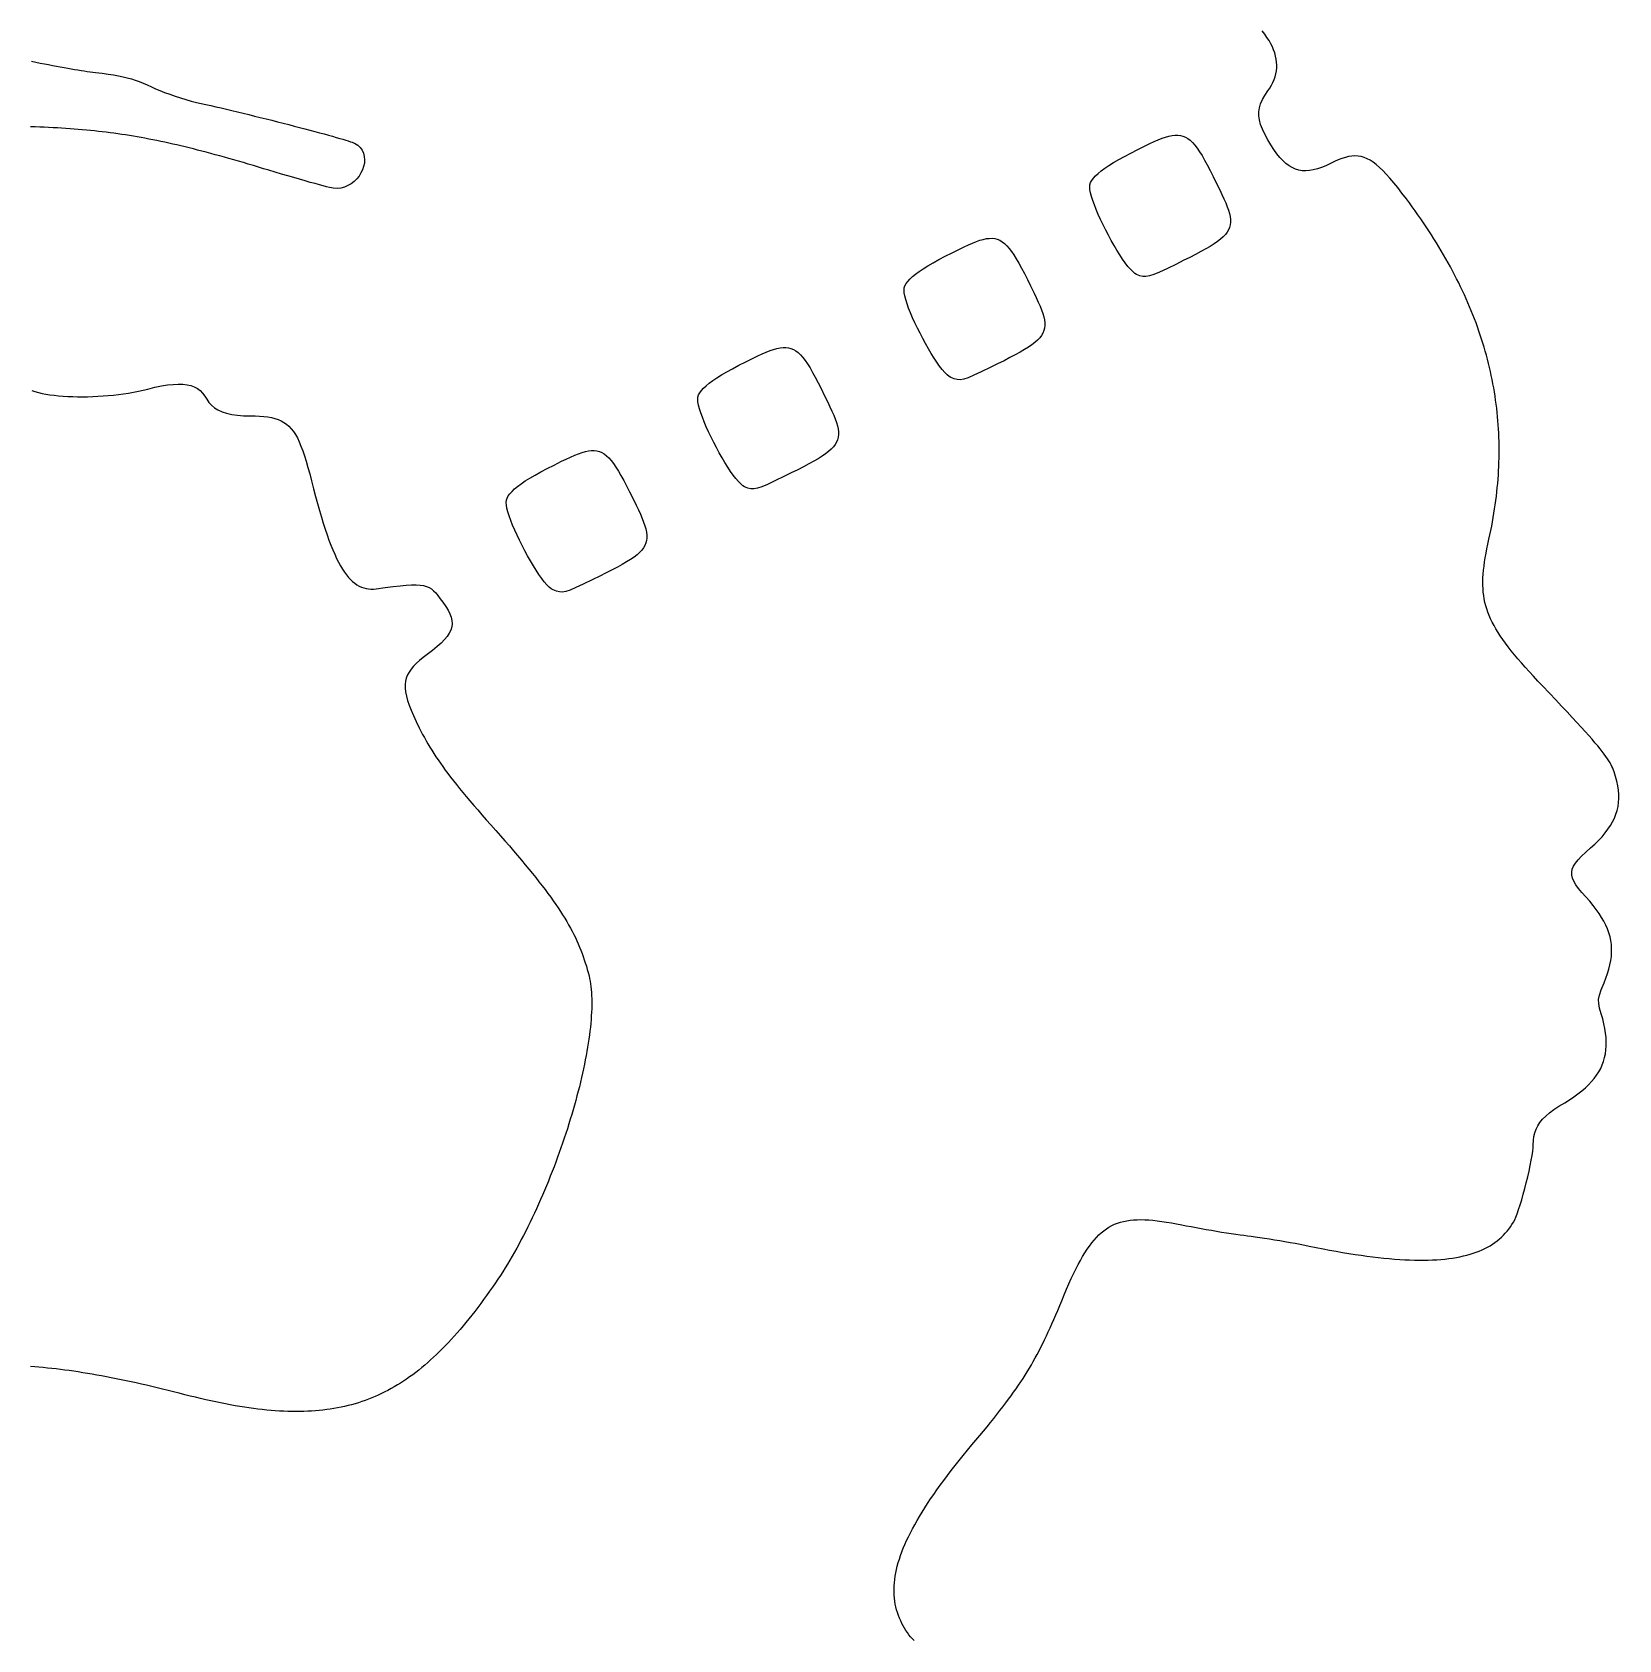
# Model space of a CAD drawing. Header units: millimetres. Extents: x 0 to 300, y 0 to 300.
# Drawn here: x 117 to 170.8, y 201.3 to 255.8 of the extents above; entities that cross this region are included whole.
import ezdxf

# ---------------------------------------------------------------- set-up
doc = ezdxf.new("R2010")
doc.units = ezdxf.units.MM
doc.layers.add('IC_DELIKLER', color=5, linetype='Continuous')

msp = doc.modelspace()

# ---------------------------------------------------------------- linework, layer by layer
at = {"layer": 'IC_DELIKLER'}
for points in [[(146.891, 201.266), (146.828, 201.329), (146.77, 201.394), (146.715, 201.461), (146.664, 201.531), (146.615, 201.604), (146.568, 201.68), (146.523, 201.759), (146.479, 201.843), (146.435, 201.933), (146.395, 202.025), (146.358, 202.117), (146.326, 202.211), (146.298, 202.306), (146.273, 202.403), (146.253, 202.501), (146.236, 202.6), (146.224, 202.7), (146.215, 202.802), (146.21, 202.905), (146.21, 203.01), (146.214, 203.116), (146.221, 203.224), (146.233, 203.333), (146.249, 203.444), (146.269, 203.557), (146.293, 203.672), (146.321, 203.788), (146.354, 203.906), (146.39, 204.026), (146.431, 204.147), (146.476, 204.271), (146.525, 204.396), (146.579, 204.524), (146.636, 204.653), (146.698, 204.785), (146.765, 204.918), (146.835, 205.054), (146.91, 205.192), (146.989, 205.332), (147.073, 205.474), (147.16, 205.619), (147.252, 205.765), (147.349, 205.915), (147.45, 206.066), (147.555, 206.22), (147.665, 206.376), (147.779, 206.535), (147.898, 206.697), (148.021, 206.861), (148.149, 207.027), (148.281, 207.196), (148.417, 207.368), (148.559, 207.543), (148.704, 207.72), (148.854, 207.9), (148.99, 208.062), (149.12, 208.218), (149.246, 208.37), (149.366, 208.517), (149.482, 208.66), (149.594, 208.799), (149.702, 208.934), (149.805, 209.066), (149.905, 209.195), (150, 209.321), (150.093, 209.445), (150.182, 209.566), (150.268, 209.686), (150.352, 209.804), (150.432, 209.921), (150.51, 210.037), (150.586, 210.152), (150.659, 210.267), (150.731, 210.382), (150.801, 210.497), (150.869, 210.613), (150.936, 210.73), (151.001, 210.847), (151.066, 210.967), (151.13, 211.088), (151.193, 211.211), (151.256, 211.336), (151.318, 211.464), (151.381, 211.595), (151.443, 211.73), (151.506, 211.868), (151.569, 212.01), (151.633, 212.156), (151.698, 212.306), (151.763, 212.461), (151.831, 212.622), (151.899, 212.787), (151.983, 212.989), (152.064, 213.181), (152.145, 213.364), (152.224, 213.539), (152.302, 213.705), (152.379, 213.863), (152.456, 214.013), (152.532, 214.155), (152.608, 214.289), (152.684, 214.415), (152.761, 214.534), (152.838, 214.645), (152.916, 214.749), (152.995, 214.846), (153.075, 214.936), (153.157, 215.019), (153.241, 215.095), (153.326, 215.164), (153.413, 215.227), (153.503, 215.284), (153.596, 215.335), (153.691, 215.38), (153.79, 215.419), (153.892, 215.452), (153.997, 215.48), (154.106, 215.502), (154.219, 215.519), (154.336, 215.53), (154.458, 215.537), (154.585, 215.539), (154.716, 215.536), (154.852, 215.529), (154.994, 215.517), (155.142, 215.502), (155.295, 215.481), (155.454, 215.457), (155.62, 215.43), (155.792, 215.398), (155.971, 215.363), (156.126, 215.332), (156.288, 215.301), (156.457, 215.269), (156.629, 215.238), (156.804, 215.207), (156.979, 215.177), (157.153, 215.148), (157.325, 215.119), (157.492, 215.093), (157.653, 215.068), (157.806, 215.046), (157.949, 215.025), (158.081, 215.008), (158.2, 214.993), (158.328, 214.977), (158.468, 214.958), (158.62, 214.937), (158.781, 214.913), (158.949, 214.887), (159.121, 214.859), (159.297, 214.83), (159.473, 214.799), (159.649, 214.768), (159.821, 214.737), (159.989, 214.705), (160.149, 214.674), (160.3, 214.644), (160.535, 214.596), (160.765, 214.55), (160.99, 214.508), (161.212, 214.467), (161.429, 214.43), (161.641, 214.394), (161.85, 214.361), (162.054, 214.331), (162.254, 214.303), (162.449, 214.278), (162.641, 214.255), (162.828, 214.235), (163.012, 214.217), (163.191, 214.202), (163.366, 214.189), (163.537, 214.179), (163.704, 214.172), (163.868, 214.167), (164.027, 214.164), (164.182, 214.164), (164.334, 214.167), (164.481, 214.172), (164.625, 214.18), (164.765, 214.19), (164.901, 214.203), (165.034, 214.219), (165.163, 214.237), (165.288, 214.257), (165.41, 214.28), (165.528, 214.306), (165.642, 214.335), (165.753, 214.366), (165.86, 214.399), (165.964, 214.435), (166.064, 214.474), (166.161, 214.516), (166.254, 214.56), (166.345, 214.606), (166.431, 214.656), (166.515, 214.708), (166.595, 214.762), (166.672, 214.819), (166.745, 214.879), (166.816, 214.942), (166.883, 215.007), (166.947, 215.075), (167.008, 215.145), (167.066, 215.218), (167.121, 215.294), (167.173, 215.372), (167.222, 215.453), (167.268, 215.537), (167.309, 215.625), (167.354, 215.741), (167.402, 215.88), (167.453, 216.038), (167.505, 216.212), (167.558, 216.398), (167.61, 216.593), (167.66, 216.791), (167.709, 216.99), (167.754, 217.186), (167.794, 217.374), (167.83, 217.551), (167.859, 217.713), (167.881, 217.857), (167.895, 217.978), (167.9, 218.073), (167.905, 218.221), (167.922, 218.359), (167.951, 218.488), (167.993, 218.609), (168.05, 218.725), (168.124, 218.836), (168.214, 218.945), (168.323, 219.053), (168.451, 219.161), (168.6, 219.272), (168.771, 219.386), (168.965, 219.506), (169.125, 219.605), (169.275, 219.704), (169.415, 219.805), (169.545, 219.906), (169.665, 220.009), (169.775, 220.114), (169.876, 220.22), (169.968, 220.328), (170.049, 220.439), (170.122, 220.552), (170.185, 220.668), (170.239, 220.786), (170.284, 220.908), (170.32, 221.033), (170.347, 221.162), (170.365, 221.295), (170.374, 221.432), (170.375, 221.573), (170.367, 221.718), (170.351, 221.868), (170.326, 222.024), (170.294, 222.184), (170.253, 222.35), (170.204, 222.522), (170.148, 222.716), (170.118, 222.87), (170.116, 223.009), (170.145, 223.156), (170.206, 223.335), (170.302, 223.572), (170.365, 223.73), (170.419, 223.885), (170.465, 224.035), (170.501, 224.181), (170.529, 224.324), (170.547, 224.464), (170.557, 224.602), (170.557, 224.738), (170.548, 224.871), (170.53, 225.004), (170.502, 225.135), (170.465, 225.266), (170.418, 225.397), (170.361, 225.528), (170.294, 225.659), (170.218, 225.792), (170.132, 225.926), (170.036, 226.061), (169.929, 226.199), (169.813, 226.34), (169.686, 226.483), (169.55, 226.635), (169.437, 226.773), (169.345, 226.898), (169.276, 227.014), (169.228, 227.122), (169.203, 227.225), (169.201, 227.325), (169.222, 227.425), (169.266, 227.527), (169.333, 227.633), (169.424, 227.745), (169.539, 227.867), (169.678, 227.999), (169.841, 228.146), (169.983, 228.274), (170.112, 228.402), (170.231, 228.528), (170.338, 228.654), (170.433, 228.78), (170.517, 228.906), (170.591, 229.032), (170.653, 229.16), (170.704, 229.288), (170.744, 229.418), (170.774, 229.551), (170.793, 229.686), (170.802, 229.823), (170.8, 229.964), (170.789, 230.108), (170.767, 230.257), (170.735, 230.409), (170.693, 230.567), (170.642, 230.729), (170.62, 230.788), (170.597, 230.847), (170.569, 230.907), (170.539, 230.969), (170.503, 231.033), (170.463, 231.1), (170.417, 231.171), (170.365, 231.247), (170.306, 231.328), (170.24, 231.414), (170.166, 231.507), (170.084, 231.608), (169.992, 231.716), (169.891, 231.833), (169.779, 231.96), (169.657, 232.097), (169.523, 232.244), (169.377, 232.403), (169.219, 232.575), (169.047, 232.759), (168.861, 232.957), (168.662, 233.169), (168.447, 233.396), (168.216, 233.64), (168.058, 233.807), (167.908, 233.968), (167.765, 234.124), (167.628, 234.275), (167.499, 234.421), (167.377, 234.563), (167.261, 234.7), (167.152, 234.834), (167.05, 234.964), (166.954, 235.091), (166.864, 235.215), (166.78, 235.336), (166.703, 235.455), (166.631, 235.572), (166.566, 235.687), (166.505, 235.802), (166.451, 235.915), (166.402, 236.027), (166.358, 236.139), (166.32, 236.251), (166.287, 236.363), (166.259, 236.476), (166.235, 236.59), (166.217, 236.705), (166.203, 236.821), (166.193, 236.939), (166.189, 237.06), (166.188, 237.183), (166.192, 237.308), (166.199, 237.437), (166.211, 237.569), (166.227, 237.705), (166.246, 237.845), (166.269, 237.99), (166.295, 238.139), (166.325, 238.293), (166.358, 238.452), (166.394, 238.617), (166.427, 238.764), (166.458, 238.912), (166.487, 239.058), (166.514, 239.205), (166.54, 239.351), (166.565, 239.497), (166.588, 239.642), (166.609, 239.788), (166.629, 239.933), (166.647, 240.077), (166.664, 240.222), (166.678, 240.366), (166.692, 240.509), (166.704, 240.653), (166.714, 240.796), (166.722, 240.939), (166.729, 241.082), (166.734, 241.225), (166.738, 241.367), (166.74, 241.509), (166.741, 241.651), (166.74, 241.792), (166.737, 241.934), (166.733, 242.075), (166.727, 242.216), (166.719, 242.356), (166.71, 242.497), (166.699, 242.637), (166.687, 242.777), (166.673, 242.917), (166.657, 243.057), (166.64, 243.196), (166.621, 243.335), (166.601, 243.474), (166.579, 243.613), (166.555, 243.752), (166.53, 243.891), (166.503, 244.029), (166.474, 244.167), (166.444, 244.305), (166.412, 244.443), (166.379, 244.581), (166.344, 244.719), (166.307, 244.856), (166.269, 244.994), (166.229, 245.131), (166.187, 245.268), (166.144, 245.405), (166.099, 245.542), (166.053, 245.679), (166.005, 245.815), (165.955, 245.952), (165.903, 246.088), (165.85, 246.225), (165.796, 246.361), (165.739, 246.497), (165.681, 246.633), (165.622, 246.77), (165.56, 246.906), (165.497, 247.041), (165.433, 247.177), (165.367, 247.313), (165.299, 247.449), (165.229, 247.585), (165.158, 247.72), (165.085, 247.856), (165.011, 247.991), (164.934, 248.127), (164.857, 248.263), (164.777, 248.398), (164.696, 248.534), (164.613, 248.669), (164.529, 248.804), (164.443, 248.94), (164.355, 249.075), (164.265, 249.211), (164.174, 249.346), (164.082, 249.482), (163.987, 249.617), (163.891, 249.753), (163.793, 249.888), (163.694, 250.024), (163.593, 250.16), (163.441, 250.359), (163.298, 250.542), (163.162, 250.71), (163.033, 250.862), (162.91, 250.998), (162.793, 251.121), (162.68, 251.229), (162.571, 251.322), (162.464, 251.403), (162.36, 251.469), (162.258, 251.523), (162.157, 251.565), (162.055, 251.593), (161.953, 251.611), (161.849, 251.616), (161.743, 251.61), (161.634, 251.594), (161.522, 251.567), (161.405, 251.529), (161.283, 251.482), (161.155, 251.426), (161.02, 251.36), (160.863, 251.285), (160.714, 251.224), (160.572, 251.175), (160.435, 251.14), (160.305, 251.118), (160.179, 251.111), (160.058, 251.117), (159.942, 251.137), (159.829, 251.172), (159.719, 251.221), (159.612, 251.285), (159.507, 251.364), (159.404, 251.458), (159.301, 251.567), (159.2, 251.691), (159.099, 251.832), (158.997, 251.988), (158.894, 252.16), (158.791, 252.35), (158.708, 252.524), (158.646, 252.685), (158.605, 252.836), (158.584, 252.979), (158.583, 253.116), (158.604, 253.252), (158.644, 253.387), (158.706, 253.526), (158.788, 253.67), (158.891, 253.822), (158.955, 253.918), (159.012, 254.014), (159.062, 254.11), (159.103, 254.207), (159.137, 254.305), (159.163, 254.403), (159.182, 254.502), (159.192, 254.601), (159.195, 254.701), (159.19, 254.802), (159.177, 254.903), (159.156, 255.006), (159.127, 255.109), (159.09, 255.213), (159.045, 255.318), (158.993, 255.424), (158.932, 255.531), (158.863, 255.639), (158.786, 255.749), (158.701, 255.859)], [(116.947, 254.828), (117.095, 254.798), (117.24, 254.769), (117.382, 254.741), (117.521, 254.714), (117.658, 254.687), (117.791, 254.662), (117.922, 254.638), (118.049, 254.615), (118.173, 254.593), (118.293, 254.572), (118.409, 254.552), (118.522, 254.534), (118.631, 254.517), (118.736, 254.5), (118.837, 254.486), (118.934, 254.472), (119.026, 254.46), (119.114, 254.449), (119.341, 254.421), (119.545, 254.394), (119.729, 254.366), (119.897, 254.336), (120.052, 254.305), (120.196, 254.27), (120.333, 254.232), (120.466, 254.189), (120.598, 254.141), (120.731, 254.087), (120.87, 254.025), (121.017, 253.956), (121.149, 253.896), (121.298, 253.834), (121.462, 253.77), (121.636, 253.707), (121.817, 253.645), (122.001, 253.585), (122.186, 253.529), (122.367, 253.478), (122.54, 253.433), (122.703, 253.395), (122.862, 253.36), (123.027, 253.323), (123.199, 253.284), (123.376, 253.243), (123.557, 253.201), (123.743, 253.157), (123.931, 253.112), (124.123, 253.066), (124.316, 253.019), (124.511, 252.971), (124.707, 252.923), (124.903, 252.875), (125.098, 252.826), (125.292, 252.777), (125.484, 252.728), (125.673, 252.68), (125.859, 252.631), (126.042, 252.584), (126.22, 252.537), (126.393, 252.492), (126.56, 252.447), (126.72, 252.404), (126.874, 252.362), (127.019, 252.322), (127.157, 252.283), (127.285, 252.247), (127.403, 252.213), (127.512, 252.181), (127.609, 252.151), (127.694, 252.124), (127.767, 252.1), (127.827, 252.079), (127.874, 252.061), (127.906, 252.047), (128.013, 251.979), (128.099, 251.898), (128.164, 251.807), (128.21, 251.707), (128.236, 251.601), (128.245, 251.49), (128.238, 251.376), (128.214, 251.262), (128.175, 251.149), (128.123, 251.039), (128.057, 250.935), (127.979, 250.837), (127.89, 250.749), (127.791, 250.672), (127.683, 250.609), (127.566, 250.56), (127.442, 250.528), (127.312, 250.516), (127.176, 250.524), (127.125, 250.533), (127.052, 250.549), (126.958, 250.572), (126.844, 250.602), (126.712, 250.636), (126.565, 250.677), (126.402, 250.721), (126.227, 250.771), (126.041, 250.824), (125.845, 250.88), (125.641, 250.94), (125.431, 251.002), (125.217, 251.066), (125, 251.131), (124.821, 251.185), (124.645, 251.238), (124.472, 251.29), (124.302, 251.34), (124.134, 251.389), (123.969, 251.437), (123.807, 251.484), (123.646, 251.529), (123.488, 251.574), (123.333, 251.617), (123.179, 251.659), (123.027, 251.7), (122.877, 251.74), (122.729, 251.779), (122.583, 251.817), (122.439, 251.853), (122.296, 251.889), (122.154, 251.924), (122.014, 251.957), (121.875, 251.99), (121.737, 252.021), (121.6, 252.052), (121.464, 252.082), (121.329, 252.11), (121.195, 252.138), (121.061, 252.165), (120.928, 252.191), (120.796, 252.216), (120.664, 252.24), (120.532, 252.263), (120.401, 252.286), (120.27, 252.307), (120.138, 252.328), (120.007, 252.348), (119.876, 252.367), (119.744, 252.385), (119.612, 252.403), (119.479, 252.42), (119.346, 252.436), (119.213, 252.451), (119.079, 252.465), (118.943, 252.479), (118.807, 252.492), (118.67, 252.505), (118.532, 252.517), (118.393, 252.528), (118.252, 252.538), (118.111, 252.548), (117.967, 252.558), (117.822, 252.566), (117.676, 252.574), (117.527, 252.582), (117.377, 252.589), (117.225, 252.595), (117.071, 252.601), (116.915, 252.607)], [(116.953, 243.659), (117.061, 243.624), (117.178, 243.593), (117.303, 243.564), (117.434, 243.539), (117.572, 243.517), (117.716, 243.498), (117.866, 243.482), (118.021, 243.469), (118.18, 243.459), (118.343, 243.452), (118.509, 243.449), (118.678, 243.448), (118.849, 243.45), (119.023, 243.455), (119.197, 243.464), (119.372, 243.475), (119.548, 243.489), (119.723, 243.507), (119.897, 243.527), (120.07, 243.55), (120.24, 243.576), (120.409, 243.606), (120.574, 243.638), (120.736, 243.673), (120.894, 243.711), (121.135, 243.769), (121.358, 243.814), (121.563, 243.848), (121.751, 243.869), (121.922, 243.877), (122.079, 243.873), (122.222, 243.856), (122.351, 243.826), (122.467, 243.782), (122.572, 243.726), (122.666, 243.656), (122.751, 243.572), (122.826, 243.474), (122.893, 243.363), (122.962, 243.256), (123.048, 243.16), (123.152, 243.075), (123.272, 243.002), (123.411, 242.94), (123.566, 242.89), (123.739, 242.85), (123.93, 242.822), (124.139, 242.805), (124.365, 242.8), (124.531, 242.798), (124.686, 242.792), (124.83, 242.781), (124.964, 242.765), (125.089, 242.743), (125.206, 242.714), (125.315, 242.678), (125.416, 242.634), (125.51, 242.581), (125.598, 242.52), (125.681, 242.448), (125.758, 242.366), (125.831, 242.273), (125.9, 242.168), (125.965, 242.051), (126.029, 241.921), (126.089, 241.778), (126.149, 241.62), (126.208, 241.447), (126.266, 241.259), (126.324, 241.055), (126.384, 240.834), (126.445, 240.596), (126.513, 240.328), (126.58, 240.071), (126.647, 239.826), (126.713, 239.592), (126.779, 239.37), (126.844, 239.158), (126.909, 238.957), (126.973, 238.766), (127.038, 238.586), (127.103, 238.417), (127.167, 238.257), (127.232, 238.107), (127.298, 237.967), (127.363, 237.837), (127.429, 237.716), (127.496, 237.605), (127.564, 237.503), (127.632, 237.409), (127.701, 237.324), (127.771, 237.248), (127.842, 237.181), (127.915, 237.122), (127.988, 237.071), (128.063, 237.027), (128.14, 236.992), (128.218, 236.964), (128.298, 236.944), (128.379, 236.931), (128.463, 236.926), (128.548, 236.927), (128.636, 236.935), (128.945, 236.975), (129.217, 237.008), (129.455, 237.035), (129.662, 237.055), (129.841, 237.066), (129.995, 237.069), (130.128, 237.063), (130.244, 237.046), (130.344, 237.019), (130.433, 236.981), (130.513, 236.931), (130.589, 236.868), (130.662, 236.793), (130.737, 236.703), (130.816, 236.599), (130.903, 236.48), (131, 236.34), (131.079, 236.209), (131.141, 236.085), (131.185, 235.968), (131.21, 235.856), (131.217, 235.747), (131.205, 235.64), (131.173, 235.535), (131.121, 235.429), (131.049, 235.321), (130.956, 235.211), (130.842, 235.096), (130.707, 234.976), (130.55, 234.848), (130.37, 234.712), (130.231, 234.607), (130.108, 234.506), (129.998, 234.407), (129.903, 234.309), (129.822, 234.212), (129.754, 234.113), (129.701, 234.012), (129.662, 233.908), (129.636, 233.799), (129.624, 233.685), (129.625, 233.565), (129.64, 233.436), (129.667, 233.298), (129.708, 233.151), (129.762, 232.992), (129.828, 232.821), (129.907, 232.636), (129.999, 232.437), (130.103, 232.222), (130.16, 232.11), (130.217, 231.999), (130.275, 231.89), (130.335, 231.781), (130.397, 231.674), (130.46, 231.566), (130.526, 231.458), (130.594, 231.35), (130.665, 231.24), (130.739, 231.13), (130.817, 231.018), (130.897, 230.905), (130.982, 230.789), (131.07, 230.67), (131.163, 230.549), (131.26, 230.424), (131.362, 230.296), (131.468, 230.164), (131.58, 230.028), (131.698, 229.887), (131.821, 229.742), (131.951, 229.591), (132.086, 229.434), (132.228, 229.272), (132.377, 229.103), (132.532, 228.928), (132.697, 228.742), (132.856, 228.562), (133.009, 228.387), (133.158, 228.216), (133.301, 228.05), (133.438, 227.889), (133.571, 227.731), (133.699, 227.578), (133.822, 227.428), (133.941, 227.283), (134.055, 227.141), (134.164, 227.002), (134.269, 226.866), (134.37, 226.734), (134.467, 226.604), (134.56, 226.477), (134.648, 226.353), (134.733, 226.231), (134.814, 226.111), (134.892, 225.993), (134.966, 225.877), (135.037, 225.763), (135.105, 225.65), (135.169, 225.539), (135.231, 225.428), (135.289, 225.319), (135.345, 225.211), (135.398, 225.103), (135.448, 224.996), (135.496, 224.89), (135.541, 224.783), (135.584, 224.676), (135.625, 224.57), (135.664, 224.463), (135.701, 224.355), (135.736, 224.247), (135.77, 224.138), (135.802, 224.028), (135.832, 223.917), (135.861, 223.804), (135.88, 223.72), (135.898, 223.632), (135.912, 223.54), (135.925, 223.445), (135.935, 223.347), (135.943, 223.245), (135.949, 223.14), (135.952, 223.032), (135.954, 222.921), (135.953, 222.808), (135.951, 222.691), (135.946, 222.571), (135.939, 222.449), (135.93, 222.325), (135.919, 222.197), (135.906, 222.068), (135.891, 221.936), (135.874, 221.802), (135.856, 221.665), (135.835, 221.527), (135.813, 221.387), (135.789, 221.245), (135.763, 221.101), (135.735, 220.955), (135.706, 220.808), (135.675, 220.659), (135.642, 220.508), (135.607, 220.357), (135.571, 220.204), (135.534, 220.049), (135.494, 219.894), (135.453, 219.738), (135.411, 219.581), (135.367, 219.423), (135.322, 219.264), (135.275, 219.104), (135.227, 218.944), (135.177, 218.784), (135.127, 218.623), (135.074, 218.461), (135.021, 218.3), (134.966, 218.138), (134.91, 217.976), (134.852, 217.814), (134.794, 217.653), (134.734, 217.491), (134.673, 217.33), (134.611, 217.169), (134.548, 217.009), (134.484, 216.849), (134.419, 216.69), (134.352, 216.531), (134.285, 216.374), (134.217, 216.217), (134.148, 216.061), (134.078, 215.906), (134.007, 215.753), (133.935, 215.6), (133.862, 215.449), (133.789, 215.299), (133.715, 215.151), (133.64, 215.005), (133.564, 214.86), (133.487, 214.717), (133.41, 214.575), (133.333, 214.436), (133.254, 214.298), (133.175, 214.163), (133.096, 214.03), (133.016, 213.899), (132.935, 213.771), (132.854, 213.644), (132.772, 213.521), (132.69, 213.4), (132.588, 213.253), (132.487, 213.109), (132.386, 212.967), (132.285, 212.829), (132.185, 212.693), (132.084, 212.559), (131.984, 212.428), (131.884, 212.3), (131.785, 212.175), (131.685, 212.052), (131.586, 211.932), (131.486, 211.814), (131.387, 211.699), (131.287, 211.587), (131.188, 211.477), (131.088, 211.37), (130.989, 211.266), (130.889, 211.163), (130.789, 211.064), (130.689, 210.967), (130.589, 210.872), (130.488, 210.78), (130.388, 210.691), (130.286, 210.604), (130.185, 210.519), (130.083, 210.437), (129.981, 210.358), (129.878, 210.28), (129.775, 210.206), (129.672, 210.133), (129.568, 210.063), (129.463, 209.996), (129.358, 209.931), (129.252, 209.868), (129.145, 209.808), (129.038, 209.749), (128.93, 209.694), (128.822, 209.64), (128.712, 209.589), (128.602, 209.541), (128.491, 209.494), (128.379, 209.45), (128.267, 209.408), (128.153, 209.368), (128.038, 209.331), (127.923, 209.296), (127.806, 209.263), (127.689, 209.232), (127.57, 209.204), (127.45, 209.177), (127.329, 209.153), (127.207, 209.131), (127.084, 209.112), (126.96, 209.094), (126.834, 209.078), (126.707, 209.065), (126.579, 209.054), (126.449, 209.045), (126.318, 209.038), (126.186, 209.033), (126.052, 209.03), (125.916, 209.029), (125.78, 209.031), (125.641, 209.034), (125.501, 209.039), (125.36, 209.047), (125.217, 209.056), (125.072, 209.067), (124.926, 209.081), (124.777, 209.096), (124.628, 209.114), (124.476, 209.133), (124.322, 209.154), (124.167, 209.177), (124.01, 209.202), (123.851, 209.229), (123.69, 209.258), (123.527, 209.289), (123.362, 209.322), (123.195, 209.356), (123.026, 209.393), (122.855, 209.431), (122.682, 209.471), (122.507, 209.513), (122.33, 209.557), (122.15, 209.602), (121.958, 209.651), (121.768, 209.699), (121.58, 209.746), (121.394, 209.791), (121.211, 209.835), (121.029, 209.878), (120.85, 209.92), (120.673, 209.96), (120.497, 209.999), (120.324, 210.037), (120.153, 210.074), (119.983, 210.109), (119.815, 210.144), (119.649, 210.177), (119.485, 210.208), (119.323, 210.239), (119.162, 210.268), (119.002, 210.296), (118.844, 210.322), (118.688, 210.348), (118.533, 210.372), (118.38, 210.395), (118.228, 210.417), (118.077, 210.437), (117.927, 210.456), (117.779, 210.474), (117.632, 210.491), (117.486, 210.506), (117.341, 210.52), (117.197, 210.533), (117.054, 210.544), (116.913, 210.555)]]:
    msp.add_lwpolyline(points, dxfattribs=at)
for points in [[(154.441, 247.597), (154.378, 247.633), (154.307, 247.692), (154.229, 247.772), (154.145, 247.871), (154.056, 247.988), (153.964, 248.118), (153.869, 248.262), (153.772, 248.417), (153.675, 248.58), (153.578, 248.75), (153.483, 248.925), (153.391, 249.102), (153.302, 249.28), (153.218, 249.457), (153.14, 249.629), (153.069, 249.797), (153.006, 249.956), (152.952, 250.106), (152.908, 250.244), (152.876, 250.369), (152.856, 250.477), (152.849, 250.568), (152.856, 250.639), (152.881, 250.711), (152.921, 250.785), (152.977, 250.861), (153.048, 250.941), (153.135, 251.023), (153.239, 251.109), (153.361, 251.199), (153.5, 251.292), (153.657, 251.391), (153.833, 251.493), (154.028, 251.601), (154.242, 251.715), (154.477, 251.834), (154.732, 251.959), (154.89, 252.035), (155.038, 252.103), (155.176, 252.163), (155.305, 252.214), (155.425, 252.256), (155.538, 252.288), (155.643, 252.311), (155.743, 252.322), (155.837, 252.323), (155.927, 252.313), (156.013, 252.29), (156.096, 252.256), (156.176, 252.208), (156.256, 252.147), (156.334, 252.072), (156.413, 251.983), (156.493, 251.88), (156.575, 251.761), (156.659, 251.627), (156.746, 251.477), (156.837, 251.31), (156.933, 251.126), (157.035, 250.925), (157.144, 250.706), (157.259, 250.468), (157.335, 250.31), (157.403, 250.162), (157.463, 250.025), (157.514, 249.896), (157.556, 249.776), (157.589, 249.664), (157.611, 249.559), (157.623, 249.46), (157.625, 249.366), (157.615, 249.277), (157.593, 249.191), (157.559, 249.109), (157.512, 249.028), (157.452, 248.95), (157.378, 248.871), (157.29, 248.793), (157.188, 248.713), (157.07, 248.632), (156.938, 248.549), (156.789, 248.462), (156.624, 248.371), (156.442, 248.275), (156.242, 248.173), (156.025, 248.065), (155.79, 247.95), (155.465, 247.793), (155.213, 247.676), (155.021, 247.594), (154.873, 247.545), (154.755, 247.525), (154.654, 247.529), (154.554, 247.554), (154.441, 247.597)], [(148.141, 244.097), (148.078, 244.133), (148.007, 244.192), (147.929, 244.272), (147.845, 244.371), (147.756, 244.488), (147.664, 244.618), (147.569, 244.762), (147.472, 244.917), (147.375, 245.08), (147.278, 245.25), (147.183, 245.425), (147.091, 245.602), (147.002, 245.78), (146.918, 245.957), (146.84, 246.129), (146.769, 246.297), (146.706, 246.456), (146.652, 246.606), (146.608, 246.744), (146.576, 246.869), (146.556, 246.977), (146.549, 247.068), (146.556, 247.139), (146.581, 247.211), (146.621, 247.285), (146.677, 247.361), (146.748, 247.441), (146.835, 247.523), (146.939, 247.609), (147.061, 247.699), (147.2, 247.792), (147.357, 247.891), (147.533, 247.993), (147.728, 248.101), (147.942, 248.215), (148.177, 248.334), (148.432, 248.459), (148.59, 248.535), (148.738, 248.603), (148.876, 248.663), (149.005, 248.714), (149.125, 248.756), (149.238, 248.788), (149.343, 248.811), (149.443, 248.822), (149.537, 248.823), (149.627, 248.813), (149.713, 248.79), (149.796, 248.756), (149.876, 248.708), (149.956, 248.647), (150.034, 248.572), (150.113, 248.483), (150.193, 248.38), (150.275, 248.261), (150.359, 248.127), (150.446, 247.977), (150.537, 247.81), (150.633, 247.626), (150.735, 247.425), (150.844, 247.206), (150.959, 246.968), (151.035, 246.81), (151.103, 246.662), (151.163, 246.525), (151.214, 246.396), (151.256, 246.276), (151.289, 246.164), (151.311, 246.059), (151.323, 245.96), (151.325, 245.866), (151.315, 245.777), (151.293, 245.691), (151.259, 245.609), (151.212, 245.528), (151.152, 245.45), (151.078, 245.371), (150.99, 245.293), (150.888, 245.213), (150.77, 245.132), (150.638, 245.049), (150.489, 244.962), (150.324, 244.871), (150.142, 244.775), (149.942, 244.673), (149.725, 244.565), (149.49, 244.45), (149.165, 244.293), (148.913, 244.176), (148.721, 244.094), (148.573, 244.045), (148.455, 244.025), (148.354, 244.029), (148.254, 244.054), (148.141, 244.097)], [(141.141, 240.397), (141.078, 240.433), (141.007, 240.492), (140.929, 240.572), (140.845, 240.671), (140.756, 240.788), (140.664, 240.918), (140.569, 241.062), (140.472, 241.217), (140.375, 241.38), (140.278, 241.55), (140.183, 241.725), (140.091, 241.902), (140.002, 242.08), (139.918, 242.257), (139.84, 242.429), (139.769, 242.597), (139.706, 242.756), (139.652, 242.906), (139.608, 243.044), (139.576, 243.169), (139.556, 243.277), (139.549, 243.368), (139.556, 243.439), (139.581, 243.511), (139.621, 243.585), (139.677, 243.661), (139.748, 243.741), (139.835, 243.823), (139.939, 243.909), (140.061, 243.999), (140.2, 244.092), (140.357, 244.191), (140.533, 244.293), (140.728, 244.401), (140.942, 244.515), (141.177, 244.634), (141.432, 244.759), (141.59, 244.835), (141.738, 244.903), (141.876, 244.963), (142.005, 245.014), (142.125, 245.056), (142.238, 245.088), (142.343, 245.111), (142.443, 245.122), (142.537, 245.123), (142.627, 245.113), (142.713, 245.09), (142.796, 245.056), (142.876, 245.008), (142.956, 244.947), (143.034, 244.872), (143.113, 244.783), (143.193, 244.68), (143.275, 244.561), (143.359, 244.427), (143.446, 244.277), (143.537, 244.11), (143.633, 243.926), (143.735, 243.725), (143.844, 243.506), (143.959, 243.268), (144.035, 243.11), (144.103, 242.962), (144.163, 242.825), (144.214, 242.696), (144.256, 242.576), (144.289, 242.464), (144.311, 242.359), (144.323, 242.26), (144.325, 242.166), (144.315, 242.077), (144.293, 241.991), (144.259, 241.909), (144.212, 241.828), (144.152, 241.75), (144.078, 241.671), (143.99, 241.593), (143.888, 241.513), (143.77, 241.432), (143.638, 241.349), (143.489, 241.262), (143.324, 241.171), (143.142, 241.075), (142.942, 240.973), (142.725, 240.865), (142.49, 240.75), (142.165, 240.593), (141.913, 240.476), (141.721, 240.394), (141.573, 240.345), (141.455, 240.325), (141.354, 240.329), (141.254, 240.354), (141.141, 240.397)], [(134.641, 236.897), (134.578, 236.933), (134.507, 236.992), (134.429, 237.072), (134.345, 237.171), (134.256, 237.288), (134.164, 237.418), (134.069, 237.562), (133.972, 237.717), (133.875, 237.88), (133.778, 238.05), (133.683, 238.225), (133.591, 238.402), (133.502, 238.58), (133.418, 238.757), (133.34, 238.929), (133.269, 239.097), (133.206, 239.256), (133.152, 239.406), (133.108, 239.544), (133.076, 239.669), (133.056, 239.777), (133.049, 239.868), (133.056, 239.939), (133.081, 240.011), (133.121, 240.085), (133.177, 240.161), (133.248, 240.241), (133.335, 240.323), (133.439, 240.409), (133.561, 240.499), (133.7, 240.592), (133.857, 240.691), (134.033, 240.793), (134.228, 240.901), (134.442, 241.015), (134.677, 241.134), (134.932, 241.259), (135.09, 241.335), (135.238, 241.403), (135.376, 241.463), (135.505, 241.514), (135.625, 241.556), (135.738, 241.588), (135.843, 241.611), (135.943, 241.622), (136.037, 241.623), (136.127, 241.613), (136.213, 241.59), (136.296, 241.556), (136.376, 241.508), (136.456, 241.447), (136.534, 241.372), (136.613, 241.283), (136.693, 241.18), (136.775, 241.061), (136.859, 240.927), (136.946, 240.777), (137.037, 240.61), (137.133, 240.426), (137.235, 240.225), (137.344, 240.006), (137.459, 239.768), (137.535, 239.61), (137.603, 239.462), (137.663, 239.325), (137.714, 239.196), (137.756, 239.076), (137.789, 238.964), (137.811, 238.859), (137.823, 238.76), (137.825, 238.666), (137.815, 238.577), (137.793, 238.491), (137.759, 238.409), (137.712, 238.328), (137.652, 238.25), (137.578, 238.171), (137.49, 238.093), (137.388, 238.013), (137.27, 237.932), (137.138, 237.849), (136.989, 237.762), (136.824, 237.671), (136.642, 237.575), (136.442, 237.473), (136.225, 237.365), (135.99, 237.25), (135.665, 237.093), (135.413, 236.976), (135.221, 236.894), (135.073, 236.845), (134.955, 236.825), (134.854, 236.829), (134.754, 236.854), (134.641, 236.897)]]:
    msp.add_lwpolyline(points, close=True, dxfattribs=at)

doc.saveas('drawing.dxf')
